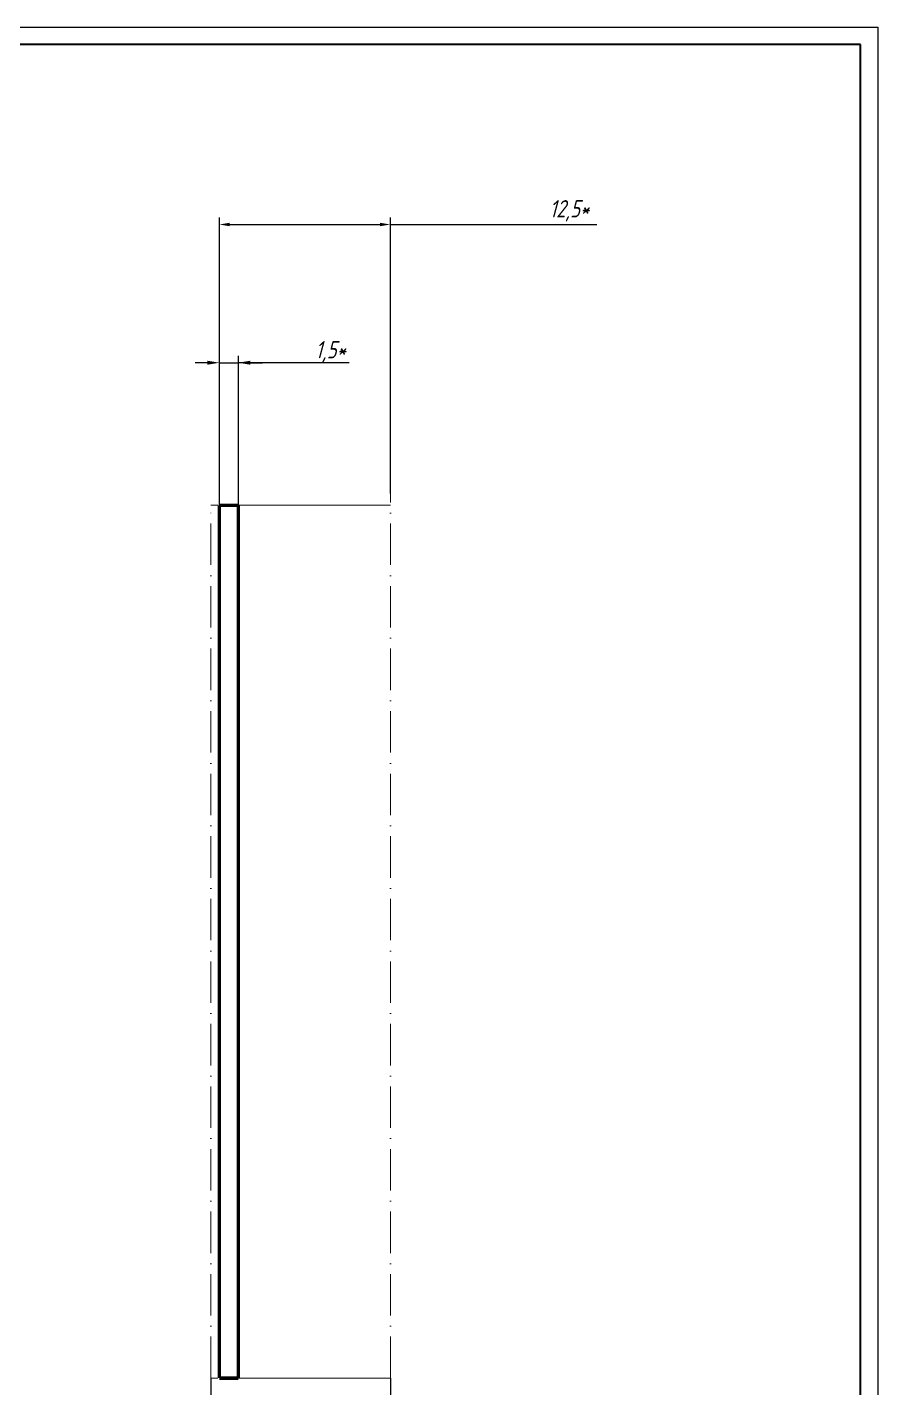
# Model space of a CAD drawing. Extents: x 1752 to 2872, y 74 to 1038.
# Drawn here: x 2346.4 to 2592.5, y 273.9 to 667.6 of the extents above; entities that cross this region are included whole.
import ezdxf

# ---------------------------------------------------------------- set-up
doc = ezdxf.new("R2010")
doc.units = 0
doc.header["$MEASUREMENT"] = 0
doc.linetypes.add('ACAD_ISO10W100', pattern=[18, 12, -3, 0, -3])
doc.layers.get('0').update_dxf_attribs({"linetype": 'CONTINUOUS'})
doc.layers.get('DEFPOINTS').update_dxf_attribs({"linetype": 'CONTINUOUS'})
doc.layers.add('KeepOutLayer', color=6, linetype='CONTINUOUS')
doc.layers.add('KONTUR', color=7, linetype='CONTINUOUS')
doc.layers.add('Основная', color=7, linetype='CONTINUOUS', lineweight=40)
doc.layers.add('тонкая', color=7, linetype='CONTINUOUS', lineweight=20)
doc.styles.add('ЕСКД', font='eskd15.shx', dxfattribs={"width": 0.8})
doc.styles.add('стиль1', font='romans.shx', dxfattribs={"width": 0.75, "oblique": 15, "height": 3.5})
doc.dimstyles.new('ISO-25', dxfattribs={"dimtxt": 3.5, "dimasz": 3.5, "dimexe": 2, "dimexo": 0, "dimgap": 1, "dimtad": 1, "dimtoh": 1, "dimdec": 0, "dimtxsty": 'Standard', "dimcen": 2.5, "dimadec": 0, "dimazin": 0, "dimtfac": 1, "dimtdec": 0, "dimtmove": 0, "dimatfit": 3, "dimldrblk": 'DOTSMALL', "dimfxl": 1, "dimarcsym": 0})
doc.dimstyles.new('ЕСКД', dxfattribs={"dimtxt": 3.5, "dimasz": 3, "dimexe": 2, "dimexo": 0, "dimgap": 1, "dimtad": 1, "dimtoh": 1, "dimtxsty": 'ЕСКД', "dimcen": 0, "dimazin": 2, "dimtfac": 1, "dimtmove": 0, "dimatfit": 3, "dimfxl": 1, "dimarcsym": 0})

# ---------------------------------------------------------------- blocks, each defined once
blk = doc.blocks.new('*D152')
at = {"color": 0, "lineweight": -2, "transparency": 16777216}
for p, q in [((2402.03, 528.21), (2402.03, 572.48)), ((2407.52, 527.72), (2407.52, 572.48)), ((2398.53, 570.48), (2395.03, 570.48)), ((2402.03, 570.48), (2407.52, 570.48)), ((2402.03, 570.48), (2407.52, 570.48)), ((2439.6, 570.48), (2407.52, 570.48)), ((2411.02, 570.48), (2414.52, 570.48))]:
    blk.add_line(p, q, dxfattribs=at)
at = {"color": 0, "transparency": 16777216}
for points in [[(2398.53, 571.07), (2398.53, 569.9), (2402.03, 570.48)], [(2411.02, 571.07), (2411.02, 569.9), (2407.52, 570.48)]]:
    blk.add_solid(points, dxfattribs=at)
at = {"layer": 'DEFPOINTS', "color": 0, "transparency": 16777216}
for p in [(2407.52, 570.48), (2402.03, 528.21), (2407.52, 527.72)]:
    blk.add_point(p, dxfattribs=at)
at = {"color": 0, "transparency": 16777216, "insert": (2434.18, 573.66), "char_height": 3.5, "attachment_point": 5, "style": 'стиль1'}
blk.add_mtext('{\\H1.42857x;1,5*}', dxfattribs=at)
blk = doc.blocks.new('_DotSmall')
at = {"color": 0, "linetype": 'ByBlock', "const_width": 0.5}
blk.add_lwpolyline([(-0.0625, 0, 1), (0.0625, 0, 1)], format="xyb", close=True, dxfattribs=at)
blk = doc.blocks.new('*D153')
at = {"layer": 'DEFPOINTS', "color": 0, "transparency": 16777216}
for p in [(2399.55, 276.65), (2451.52, 276.65), (2451.52, 241.4)]:
    blk.add_point(p, dxfattribs=at)
at = {"layer": 'тонкая', "color": 0, "lineweight": -2, "transparency": 16777216}
for p, q in [((2399.55, 276.65), (2399.55, 239.4)), ((2451.52, 276.65), (2451.52, 239.4)), ((2402.55, 241.4), (2448.52, 241.4)), ((2451.52, 241.4), (2501.1, 241.4))]:
    blk.add_line(p, q, dxfattribs=at)
at = {"layer": 'тонкая', "color": 0, "transparency": 16777216}
for points in [[(2402.55, 241.9), (2402.55, 240.9), (2399.55, 241.4)], [(2448.52, 241.9), (2448.52, 240.9), (2451.52, 241.4)]]:
    blk.add_solid(points, dxfattribs=at)
at = {"layer": 'тонкая', "color": 0, "lineweight": 9, "transparency": 16777216, "insert": (2495.77, 244.9), "char_height": 3.5, "attachment_point": 5, "style": 'стиль1'}
blk.add_mtext('{\\H1.42857x;13*}', dxfattribs=at)
blk = doc.blocks.new('*D154')
at = {"layer": 'DEFPOINTS', "color": 0, "transparency": 16777216}
for p in [(2451.52, 610.48), (2402.03, 532.65), (2451.52, 532.65)]:
    blk.add_point(p, dxfattribs=at)
at = {"layer": 'тонкая', "color": 0, "lineweight": -2, "transparency": 16777216}
for p, q in [((2402.03, 532.65), (2402.03, 612.48)), ((2405.03, 610.48), (2448.52, 610.48)), ((2451.52, 532.65), (2451.52, 612.48)), ((2451.52, 610.48), (2511.28, 610.48))]:
    blk.add_line(p, q, dxfattribs=at)
at = {"layer": 'тонкая', "color": 0, "transparency": 16777216}
for points in [[(2405.03, 610.98), (2405.03, 609.98), (2402.03, 610.48)], [(2448.52, 610.98), (2448.52, 609.98), (2451.52, 610.48)]]:
    blk.add_solid(points, dxfattribs=at)
at = {"layer": 'тонкая', "color": 0, "lineweight": 9, "transparency": 16777216, "insert": (2503.27, 614.46), "char_height": 3.5, "attachment_point": 5, "style": 'стиль1'}
blk.add_mtext('{\\H1.42857x;12,5*}', dxfattribs=at)

msp = doc.modelspace()

# ---------------------------------------------------------------- linework, layer by layer
at = {"layer": 'KeepOutLayer', "const_width": 1.016}
for points in [[(2402.025, 529.215), (2407.517, 529.215)], [(2402.032, 276.649), (2402.032, 529.215)], [(2407.524, 276.649), (2407.517, 529.215)], [(2402.032, 276.649), (2407.524, 276.649)]]:
    msp.add_lwpolyline(points, dxfattribs=at)
at = {"layer": 'KONTUR'}
for p, q in [((1751.538, 667.57), (2592.538, 667.57)), ((2592.538, 667.57), (2592.538, 73.57))]:
    msp.add_line(p, q, dxfattribs=at)
at = {"layer": 'Основная'}
for p, q in [((2587.538, 662.57), (1771.538, 662.57)), ((2587.538, 78.57), (2587.538, 662.57))]:
    msp.add_line(p, q, dxfattribs=at)
at = {"layer": 'тонкая', "linetype": 'ACAD_ISO10W100', "lineweight": 9}
for p, q in [((2451.524, 276.649), (2451.524, 532.646)), ((2399.548, 276.649), (2399.541, 529.215))]:
    msp.add_line(p, q, dxfattribs=at)
at = {"layer": 'тонкая', "lineweight": 9}
for p, q in [((2401.541, 529.215), (2399.541, 529.215)), ((2407.517, 529.215), (2451.517, 529.215)), ((2401.548, 276.649), (2399.548, 276.649)), ((2407.524, 276.649), (2451.524, 276.649))]:
    msp.add_line(p, q, dxfattribs=at)

# ---------------------------------------------------------------- dimensions: what is measured, and where the dimension line sits
dim = msp.add_linear_dim(base=(2407.524, 570.482), p1=(2402.032, 528.212), p2=(2407.524, 527.72), text='{\\H1.42857x;1,5*}', dimstyle='ISO-25', override={"dimgap": 0.2, "dimtxsty": 'стиль1', "dimtmove": 1})
dim.commit()
dim.dimension.update_dxf_attribs({"geometry": '*D152', "text_midpoint": (2434.18, 570.482), "dimtype": 160})
for base, p1, p2, text, picture, middle in [((2451.524, 610.482), (2402.032, 532.646), (2451.524, 532.646), '{\\H1.42857x;12,5*}', '*D154', (2503.273, 610.482)), ((2451.524, 241.397), (2399.548, 276.649), (2451.524, 276.649), '{\\H1.42857x;13*}', '*D153', (2495.774, 241.397))]:
    dim = msp.add_linear_dim(base=base, p1=p1, p2=p2, text=text, dimstyle='ЕСКД', override={"dimtxsty": 'стиль1'}, dxfattribs=at)
    dim.commit()
    dim.dimension.update_dxf_attribs({"geometry": picture, "text_midpoint": middle, "dimtype": 160})

doc.saveas('drawing.dxf')
